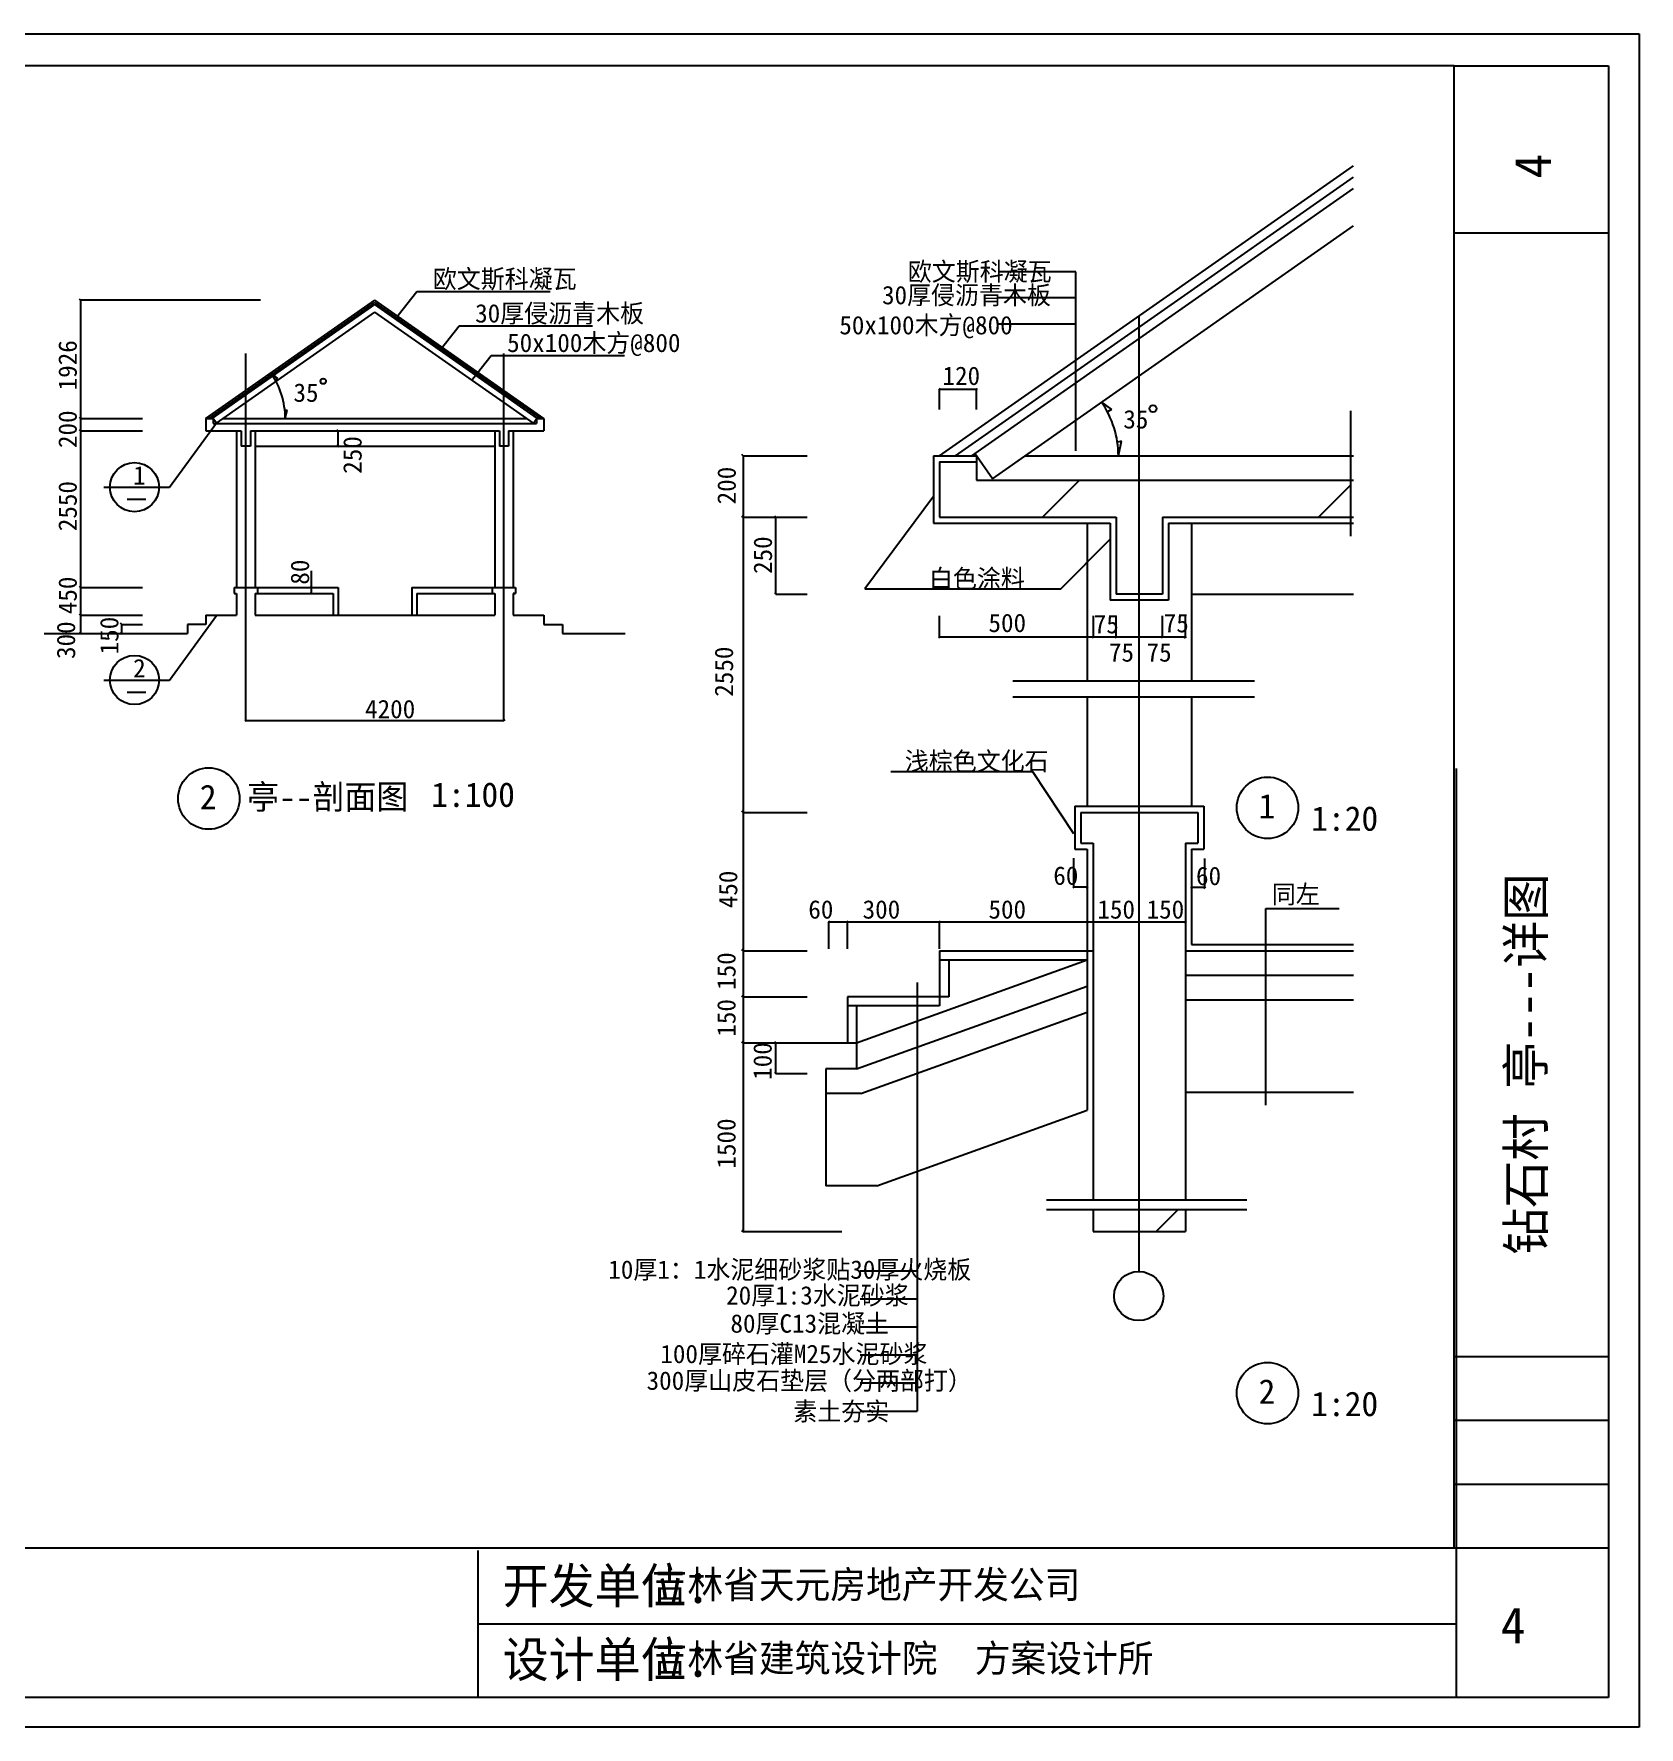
# Model space of a CAD drawing. Header units: metres. Extents: x 195460 to 277862, y -104274 to -16828.
# Drawn here: x 208821 to 234937, y -104274 to -76724 of the extents above; entities that cross this region are included whole.
import ezdxf

# ---------------------------------------------------------------- set-up
doc = ezdxf.new("R2010")
doc.units = ezdxf.units.M
for name, color, linetype in [('1', 2, 'Continuous'), ('PUB_TITLE', 7, 'Continuous'), ('SHU', 7, 'Continuous'), ('W_SH', 4, 'Continuous')]:
    doc.layers.add(name, color=color, linetype=linetype)

msp = doc.modelspace()

# ---------------------------------------------------------------- hatches: boundary and pattern name
at = {"layer": 'SHU'}
h = msp.add_hatch(dxfattribs=at)
h.set_pattern_fill('AN31C', scale=1000)
h.set_pattern_definition([(45, (0, 0), (-2245.064, 2245.064), [])])
h.paths.add_polyline_path([(226430.32, -84587.66), (226430.32, -85837.66), (226805.32, -85837.66), (226805.32, -83987.66), (224155.32, -83987.66), (224155.32, -83687.66), (223555.32, -83687.66), (223555.32, -84587.66)])
h.paths.add_polyline_path([(230245.22, -84587.66), (230245.22, -83987.66), (226805.32, -83987.66), (226805.32, -85837.66), (227180.32, -85837.66), (227180.32, -84587.66)])
h = msp.add_hatch(dxfattribs=at)
h.set_pattern_fill('ANSI31', scale=2000)
h.paths.add_polyline_path([(226805.32, -89390.69), (225855.32, -89390.69), (225855.32, -89890.69), (226055.32, -89890.69), (226055.32, -91168.98), (226805.32, -91168.98)])
h.paths.add_polyline_path([(226805.32, -91168.98), (227555.32, -91168.98), (227555.32, -89890.69), (227755.32, -89890.69), (227755.32, -89390.69), (226805.32, -89390.69)])
h.paths.add_polyline_path([(226805.32, -95692.75), (227555.32, -95692.75), (227555.32, -91168.98), (226805.32, -91168.98)])
h.paths.add_polyline_path([(226055.32, -95692.75), (226805.32, -95692.75), (226805.32, -91168.98), (226055.32, -91168.98)])
h.paths.add_polyline_path([(226805.32, -96208.98), (226805.32, -95850.49), (226055.32, -95850.49), (226055.32, -96208.98)])
h.paths.add_polyline_path([(227555.32, -95850.49), (226805.32, -95850.49), (226805.32, -96208.98), (227555.32, -96208.98)])

# ---------------------------------------------------------------- linework, layer by layer
for p, q in [((231966.01, -103794.46), (231966.01, -88674.7)), ((216041.55, -101397.86), (216041.55, -103794.46)), ((216041.55, -102594.89), (231966.01, -102594.89))]:
    msp.add_line(p, q)
at = {"layer": 'PUB_TITLE'}
for p, q in [((195512.23, -76723.92), (234937.23, -76723.92)), ((234937.23, -76723.92), (234937.23, -104273.92)), ((231926.06, -77243.21), (197200.63, -77243.21)), ((231926.06, -101357.92), (231926.06, -77243.21)), ((234438.48, -77243.21), (234438.48, -103794.46)), ((197200.63, -101357.92), (231926.06, -101357.92)), ((234438.48, -103794.46), (197160.69, -103794.46)), ((234937.23, -104273.92), (195512.23, -104273.92))]:
    msp.add_line(p, q, dxfattribs=at)
at = {"layer": 'SHU'}
for p, q in [((223555.32, -83587.66), (230289.42, -78872.39)), ((223816.83, -83587.66), (230289.42, -79055.51)), ((224078.35, -83587.66), (230289.42, -79238.62)), ((224416.78, -83961.08), (230289.42, -79849.01)), ((225773.82, -80593.98), (224510.93, -80593.98)), ((225773.82, -83506.63), (225773.82, -80593.98)), ((214748.04, -81300.99), (215049.66, -80915.82)), ((215049.66, -80915.82), (217222.26, -80915.82)), ((209582.1, -81056.16), (209582.1, -86481.73)), ((212510.2, -81056.16), (209582.1, -81056.16)), ((211619.14, -82981.73), (214369.14, -81056.16)), ((211671.45, -82981.73), (214369.14, -81092.78)), ((211723.75, -82981.73), (214369.14, -81129.41)), ((211791.44, -83056.41), (214369.14, -81251.48)), ((217119.14, -82981.73), (214369.14, -81056.16)), ((217066.84, -82981.73), (214369.14, -81092.78)), ((217014.53, -82981.73), (214369.14, -81129.41)), ((216946.85, -83056.41), (214369.14, -81251.48)), ((225773.82, -81019.44), (224510.93, -81019.44)), ((215436.74, -81860.86), (215738.35, -81475.69)), ((215738.35, -81475.69), (217910.95, -81475.69)), ((225773.82, -81444.9), (224510.93, -81444.9)), ((226805.32, -96860.07), (226805.32, -81311.99)), ((212269.14, -87898.23), (212269.14, -81924.53)), ((215956.9, -82341.34), (216258.52, -81956.17)), ((216258.52, -81956.17), (218431.12, -81956.17)), ((216469.14, -87898.23), (216469.14, -81924.53)), ((212676.92, -82241.06), (212783.76, -82333.39)), ((212783.76, -82333.39), (212749.16, -82356.78)), ((223555.32, -82836.1), (223555.32, -82502.49)), ((223555.32, -82502.49), (224155.32, -82502.49)), ((224155.32, -82836.1), (224155.32, -82502.49)), ((212944.42, -82846.63), (212903.71, -82849.93)), ((212910.46, -82981.73), (212944.42, -82846.63)), ((226191.29, -82718.55), (226354.05, -82836.21)), ((226354.05, -82836.21), (226286.28, -82873.15)), ((230245.22, -84895), (230245.22, -82859.72)), ((209582.1, -82981.73), (210587.38, -82981.73)), ((209582.1, -83181.73), (210587.38, -83181.73)), ((211791.44, -83056.41), (211025.62, -84105.54)), ((211619.14, -82981.73), (211739.14, -82981.73)), ((211619.14, -82981.73), (211619.14, -83181.73)), ((211619.14, -83181.73), (212194.14, -83181.73)), ((211791.44, -83056.41), (211734.08, -82974.5)), ((211739.14, -82981.73), (211739.14, -83061.73)), ((211739.14, -83061.73), (216999.14, -83061.73)), ((211898.09, -82981.73), (216840.19, -82981.73)), ((212119.14, -83181.73), (212119.14, -85731.73)), ((212194.14, -83181.73), (212194.14, -83431.73)), ((212344.14, -83181.73), (212344.14, -83431.73)), ((212344.14, -83181.73), (216394.14, -83181.73)), ((212419.14, -83181.73), (212419.14, -85731.73)), ((213769.37, -83431.73), (213769.37, -83181.73)), ((216319.14, -83181.73), (216319.14, -85731.73)), ((216394.14, -83181.73), (216394.14, -83431.73)), ((216544.14, -83181.73), (216544.14, -83431.73)), ((216544.14, -83181.73), (217119.14, -83181.73)), ((216619.14, -83181.73), (216619.14, -85731.73)), ((216946.85, -83056.41), (217004.21, -82974.5)), ((217119.14, -82981.73), (216999.14, -82981.73)), ((216999.14, -82981.73), (216999.14, -83061.73)), ((216999.14, -82981.73), (217119.14, -82981.73)), ((217119.14, -82981.73), (217119.14, -83181.73)), ((217119.14, -82981.73), (217119.14, -83181.73)), ((212344.14, -83431.73), (212194.14, -83431.73)), ((212419.14, -83431.73), (216319.14, -83431.73)), ((216544.14, -83431.73), (216394.14, -83431.73)), ((226516.83, -83352.96), (226449.29, -83367.81)), ((226465.32, -83587.66), (226516.83, -83352.96)), ((220359.14, -83587.66), (220359.14, -96208.98)), ((220359.14, -83587.66), (221404.1, -83587.66)), ((223455.32, -83587.66), (224155.32, -83587.66)), ((223455.32, -83587.66), (223455.32, -84687.66)), ((223555.32, -83687.66), (223555.32, -84587.66)), ((223555.32, -83687.66), (224155.32, -83687.66)), ((224416.78, -83961.08), (224129.99, -83551.5)), ((224155.32, -83587.66), (224155.32, -83987.66)), ((224950.07, -83587.66), (230289.42, -83587.66)), ((224155.32, -83987.66), (230289.42, -83987.66)), ((211025.62, -84105.54), (209959.3, -84105.54)), ((210340.54, -84297.02), (210643.11, -84297.02)), ((223456.02, -84251.88), (222341.44, -85751.4)), ((220359.14, -84587.66), (221404.1, -84587.66)), ((220892.48, -85837.66), (220892.48, -84587.66)), ((223455.32, -84687.66), (226330.32, -84687.66)), ((223555.32, -84587.66), (226430.32, -84587.66)), ((225955.32, -84687.66), (225955.32, -87250.72)), ((226330.32, -84687.66), (226330.32, -85937.66)), ((226430.32, -84587.66), (226430.32, -85837.66)), ((227180.32, -84587.66), (227180.32, -85837.66)), ((227180.32, -84587.66), (230289.42, -84587.66)), ((227280.32, -84687.66), (227280.32, -85937.66)), ((227280.32, -84687.66), (230289.42, -84687.66)), ((227655.32, -84687.66), (227655.32, -87250.72)), ((225528, -85751.4), (226330.32, -84945.22)), ((213339.34, -85831.73), (213339.34, -85460.59)), ((209582.1, -85731.73), (210587.38, -85731.73)), ((212079.14, -85731.73), (213769.14, -85731.73)), ((212079.14, -85731.73), (212079.14, -85831.73)), ((212079.14, -85831.73), (212119.14, -85831.73)), ((212119.14, -85831.73), (212119.14, -86181.73)), ((212419.14, -85831.73), (212419.14, -86181.73)), ((212419.14, -85831.73), (213689.14, -85831.73)), ((212459.14, -85731.73), (212459.14, -85831.73)), ((213689.14, -85831.73), (213689.14, -86181.73)), ((213769.14, -85731.73), (213769.14, -86181.73)), ((214969.14, -85731.73), (214969.14, -86181.73)), ((214969.14, -85731.73), (216659.14, -85731.73)), ((215049.14, -85831.73), (216319.14, -85831.73)), ((215049.14, -85831.73), (215049.14, -86181.73)), ((216279.14, -85731.73), (216279.14, -85831.73)), ((216319.14, -85831.73), (216319.14, -86181.73)), ((216619.14, -85831.73), (216619.14, -86181.73)), ((216659.14, -85831.73), (216619.14, -85831.73)), ((216619.14, -85831.73), (216619.14, -86181.73)), ((216619.14, -85831.73), (216659.14, -85831.73)), ((216659.14, -85731.73), (216659.14, -85831.73)), ((216659.14, -85731.73), (216659.14, -85831.73)), ((220892.48, -85837.66), (221404.1, -85837.66)), ((222341.44, -85751.4), (225528, -85751.4)), ((227280.32, -85937.66), (226330.32, -85937.66)), ((227180.32, -85837.66), (226430.32, -85837.66)), ((227655.32, -85837.66), (230289.42, -85837.66)), ((209582.1, -86181.73), (210587.38, -86181.73)), ((211791.44, -86193.91), (211025.62, -87243.03)), ((211619.14, -86181.73), (211619.14, -86331.73)), ((211619.14, -86181.73), (212119.14, -86181.73)), ((212419.14, -86181.73), (216319.14, -86181.73)), ((216619.14, -86181.73), (217119.14, -86181.73)), ((217119.14, -86181.73), (217119.14, -86331.73)), ((223555.32, -86539.97), (223555.32, -86193.61)), ((226055.32, -86192.44), (226055.32, -86539.97)), ((226430.32, -86539.97), (226430.32, -86193.61)), ((227180.32, -86539.97), (227180.32, -86193.61)), ((227555.32, -86539.97), (227555.32, -86193.61)), ((208987.85, -86481.73), (211319.14, -86481.73)), ((210250.21, -86331.73), (210587.38, -86331.73)), ((210250.21, -86481.73), (210250.21, -86331.73)), ((211319.14, -86331.73), (211319.14, -86481.73)), ((211619.14, -86331.73), (211319.14, -86331.73)), ((217119.14, -86331.73), (217419.14, -86331.73)), ((217419.14, -86331.73), (217419.14, -86481.73)), ((217419.14, -86481.73), (218440.85, -86481.73)), ((227555.32, -86539.97), (223555.32, -86539.97)), ((211025.62, -87243.03), (209959.3, -87243.03)), ((224749.65, -87250.72), (228680.8, -87250.72)), ((210340.54, -87434.52), (210643.11, -87434.52)), ((224749.65, -87509.2), (228680.8, -87509.2)), ((225955.32, -87509.2), (225955.32, -89290.69)), ((227655.32, -87509.2), (227655.32, -89290.69)), ((212269.14, -87898.23), (216469.14, -87898.23)), ((225073.08, -88733.57), (222764.54, -88733.57)), ((225738.73, -89738.53), (225073.08, -88733.57)), ((220359.14, -89390.69), (221404.1, -89390.69)), ((225755.32, -89290.69), (225755.32, -89990.69)), ((225755.32, -89290.69), (227855.32, -89290.69)), ((225855.32, -89390.69), (227755.32, -89390.69)), ((225855.32, -89390.69), (225855.32, -89890.69)), ((227755.32, -89390.69), (227755.32, -89890.69)), ((227855.32, -89290.69), (227855.32, -89990.69)), ((225755.32, -89990.69), (225955.32, -89990.69)), ((225855.32, -89890.69), (226055.32, -89890.69)), ((225955.32, -89990.69), (225955.32, -91790.69)), ((226055.32, -89890.69), (226055.32, -95692.75)), ((227555.32, -89890.69), (227555.32, -95692.75)), ((227555.32, -89890.69), (227755.32, -89890.69)), ((227655.32, -89990.69), (227655.32, -91540.69)), ((227655.32, -89990.69), (227855.32, -89990.69)), ((225741.62, -90607.93), (225741.62, -90137.96)), ((227869.21, -90612.53), (227869.21, -90142.56)), ((225955.32, -90607.93), (225741.62, -90607.93)), ((227869.21, -90612.53), (227655.32, -90612.53)), ((221755.32, -91168.98), (227555.32, -91168.98)), ((221755.32, -91608.08), (221755.32, -91168.98)), ((222055.32, -91608.08), (222055.32, -91168.98)), ((223555.32, -91608.08), (223555.32, -91168.98)), ((228866.45, -94153.2), (228866.45, -90954.33)), ((228866.45, -90954.33), (230059.45, -90954.33)), ((220359.14, -91640.69), (221404.1, -91640.69)), ((223555.32, -91640.69), (223555.32, -92540.69)), ((223555.32, -91640.69), (226055.32, -91640.69)), ((227555.32, -91640.69), (230289.42, -91640.69)), ((227655.32, -91540.69), (230289.42, -91540.69)), ((222205.32, -93140.69), (225955.32, -91790.69)), ((223555.32, -91790.69), (225955.32, -91790.69)), ((223705.32, -91790.69), (223705.32, -92390.69)), ((225955.32, -91790.69), (225955.32, -94235.19)), ((222205.32, -93565.82), (225955.32, -92215.82)), ((223189.09, -92158.55), (223189.09, -99130.46)), ((227555.32, -92040.69), (230289.42, -92040.69)), ((220359.14, -92390.69), (221404.1, -92390.69)), ((222055.32, -92390.69), (222055.32, -93140.69)), ((223705.32, -92390.69), (222055.32, -92390.69)), ((223555.32, -92540.69), (222055.32, -92540.69)), ((222205.32, -92540.69), (222205.32, -93140.69)), ((227555.32, -92440.69), (230289.42, -92440.69)), ((222275.12, -93965.82), (225955.32, -92640.95)), ((220359.14, -93140.69), (222205.32, -93140.69)), ((220892.48, -93640.69), (220892.48, -93140.69)), ((222205.32, -93140.69), (222205.32, -93565.82)), ((220892.48, -93640.69), (221404.1, -93640.69)), ((221705.32, -93565.82), (221705.32, -93965.82)), ((222205.32, -93565.82), (221705.32, -93565.82)), ((227555.32, -93940.69), (230289.42, -93940.69)), ((222275.12, -93965.82), (221705.32, -93965.82)), ((221705.32, -93965.82), (221705.32, -95465.82)), ((222536.9, -95465.82), (225955.32, -94235.19)), ((222536.9, -95465.82), (221705.32, -95465.82)), ((225294.86, -95692.75), (228556.27, -95692.75)), ((225294.86, -95850.49), (228556.27, -95850.49)), ((226055.32, -95850.49), (226055.32, -96208.98)), ((227555.32, -95850.49), (227555.32, -96208.98)), ((220359.14, -96208.98), (221967.77, -96208.98)), ((226055.32, -96208.98), (227555.32, -96208.98)), ((222264.65, -96849.12), (223189.09, -96849.12)), ((222264.65, -97305.39), (223189.09, -97305.39)), ((222264.65, -97761.66), (223189.09, -97761.66)), ((222264.65, -98217.93), (223189.09, -98217.93)), ((222264.65, -98674.2), (223189.09, -98674.2)), ((222264.65, -99130.46), (223189.09, -99130.46))]:
    msp.add_line(p, q, dxfattribs=at)
for points in [[(209592.67, -81066.73), (209564.39, -81038.44)], [(223565.88, -82491.92), (223537.6, -82520.2)], [(224165.88, -82491.92), (224137.6, -82520.2)], [(209592.67, -82992.3), (209564.39, -82964.02)], [(209592.67, -83192.3), (209564.39, -83164.02)], [(213779.94, -83192.3), (213751.66, -83164.02)], [(213779.94, -83442.3), (213751.66, -83414.02)], [(220369.71, -83598.23), (220341.43, -83569.95)], [(220369.71, -84598.23), (220341.43, -84569.95)], [(220903.05, -84598.23), (220874.77, -84569.95)], [(209592.67, -85742.3), (209564.39, -85714.02)], [(213349.91, -85742.3), (213321.62, -85714.02)], [(213349.91, -85842.3), (213321.62, -85814.02)], [(220903.05, -85848.23), (220874.77, -85819.95)], [(209592.67, -86192.3), (209564.39, -86164.02)], [(209592.67, -86192.3), (209564.39, -86164.02)], [(209592.67, -86492.3), (209564.39, -86464.02)], [(210260.78, -86342.3), (210232.5, -86314.02)], [(210260.78, -86342.3), (210232.5, -86314.02)], [(210260.78, -86492.3), (210232.5, -86464.02)], [(223565.88, -86529.4), (223537.6, -86557.68)], [(226065.88, -86529.4), (226037.6, -86557.68)], [(226440.88, -86529.4), (226412.6, -86557.68)], [(226815.88, -86529.4), (226787.6, -86557.68)], [(227190.88, -86529.4), (227162.6, -86557.68)], [(227565.88, -86529.4), (227537.6, -86557.68)], [(212258.57, -87908.79), (212286.86, -87880.51)], [(216458.57, -87908.79), (216486.86, -87880.51)], [(216463.86, -87903.51), (216478, -87889.37)], [(220369.71, -89401.25), (220341.43, -89372.97)], [(225752.19, -90597.36), (225723.9, -90625.65)], [(225965.88, -90597.36), (225937.6, -90625.65)], [(227665.88, -90601.96), (227637.6, -90630.24)], [(227879.78, -90601.96), (227851.5, -90630.24)], [(221765.88, -91158.41), (221737.6, -91186.69)], [(222065.88, -91158.41), (222037.6, -91186.69)], [(223565.88, -91158.41), (223537.6, -91186.69)], [(226065.88, -91158.41), (226037.6, -91186.69)], [(226815.88, -91158.41), (226787.6, -91186.69)], [(227565.88, -91158.41), (227537.6, -91186.69)], [(220369.71, -91651.25), (220341.43, -91622.97)], [(220369.71, -92401.25), (220341.43, -92372.97)], [(220369.71, -93151.25), (220341.43, -93122.97)], [(220903.05, -93151.25), (220874.77, -93122.97)], [(220903.05, -93651.25), (220874.77, -93622.97)], [(220369.71, -96219.55), (220341.43, -96191.27)]]:
    msp.add_lwpolyline(points, dxfattribs=at)
for centre, radius in [((213528.03, -82376.28), 43.96), ((227027.69, -82821.99), 57.45), ((210457.27, -84099.42), 400), ((210457.27, -87236.91), 400), ((211666.7, -89165.89), 500), ((228891.96, -89315.49), 500), ((226796.4, -97259.97), 400), ((228891.96, -98839.44), 500)]:
    msp.add_circle(centre, radius, dxfattribs=at)
for centre, radius, start in [((211619.14, -82981.73), 1291.31, 0), ((224950.07, -83587.66), 1515.25, 360)]:
    msp.add_arc(centre, radius, start, 35, dxfattribs=at)
at = {"layer": 'W_SH'}
for p, q in [((231926.06, -77243.21), (234438.48, -77243.21)), ((231926.06, -79961.53), (234438.48, -79961.53)), ((231926.06, -98243.83), (234438.48, -98243.83)), ((231926.06, -99281.86), (234438.48, -99281.86)), ((231926.06, -100319.89), (234438.48, -100319.89)), ((231926.06, -101357.92), (234438.48, -101357.92))]:
    msp.add_line(p, q, dxfattribs=at)
msp.add_lwpolyline([(231926.06, -101357.92), (231926.06, -77243.21), (197200.63, -77243.21), (197200.63, -101357.92), (231926.06, -101357.92)], dxfattribs=at)

# ---------------------------------------------------------------- texts
for s, height, p in [('4', 589.88, (233503.44, -79077.29)), ('1926', 300, (209519.05, -82524.55)), ('200', 300, (209519.05, -83462.61)), ('250', 300, (214153.37, -83881.81)), ('2550', 300, (209519.05, -84815.54)), ('200', 300, (220240.43, -84379.15)), ('250', 300, (220829.42, -85511.58)), ('80', 300, (213298.24, -85685.66)), ('450', 300, (209519.05, -86166.44)), ('150', 300, (210196.51, -86820.21)), ('300', 300, (209492.54, -86894.81)), ('2550', 300, (220196.88, -87509.13)), ('450', 300, (220265, -90950.3)), ('钻石村 亭---详图', 589.88, (233389.71, -96590.32)), ('150', 300, (220236.94, -92279.19)), ('150', 300, (220236.94, -93040.44)), ('100', 300, (220824.68, -93742.37)), ('1500', 300, (220236.94, -95186.05))]:
    msp.add_text(s, height=height, rotation=90).set_placement(p)
for s, height, p in [('欧文斯科凝瓦', 300, (223039.43, -80741.29)), ('欧文斯科凝瓦', 300, (215311.34, -80860.72)), ('30厚侵沥青木板', 300, (222619.5, -81123.89)), ('30厚侵沥青木板', 300, (216000.04, -81420.6)), ('50x100木方@800', 300, (221924.62, -81613.23)), ('50x100木方@800', 300, (216520.2, -81901.07)), ('120', 300, (223603.25, -82436.61)), ('35', 300, (213044.16, -82710.51)), ('35', 300, (226545.41, -83144.29)), ('1', 300, (210436.27, -84056.89)), ('白色涂料', 300, (223383.01, -85736.47)), ('500', 300, (224351.22, -86457.35)), ('75', 300, (226063.93, -86477.83)), ('75', 300, (227202.56, -86460.76)), ('75', 300, (226311.37, -86938.09)), ('75', 300, (226923.58, -86938.09)), ('2', 300, (210436.27, -87194.38)), ('4200', 300, (214208.98, -87859.18)), ('浅棕色文化石', 300, (222990.03, -88708.55)), ('60', 300, (225405.97, -90569.42)), ('60', 300, (227728.23, -90574.01)), ('同左', 300, (228961.59, -90871.64)), ('60', 300, (221420.19, -91119.04)), ('300', 300, (222303.71, -91119.04)), ('500', 300, (224351.22, -91119.04)), ('150', 300, (226123.29, -91119.04)), ('150', 300, (226923.58, -91119.04)), ('10厚1：1水泥细砂浆贴30厚火烧板', 300, (218166.32, -96978.58)), ('20厚1:3水泥砂浆', 300, (220083.27, -97398.71)), ('80厚C13混凝土', 300, (220153.57, -97856.26)), ('100厚碎石灌M25水泥砂浆', 300, (219013.17, -98351.56)), ('300厚山皮石垫层（分两部打）', 300, (218789.16, -98785.58)), ('素土夯实', 300, (221177.25, -99286.37)), ('开发单位：', 575.21, (216447.82, -102261.15)), ('吉林省天元房地产开发公司', 446.88, (218873.66, -102177.36)), ('4', 589.88, (232685.01, -102911.59)), ('设计单位：', 575.21, (216447.82, -103460.72)), ('吉林省建筑设计院  方案设计所', 446.88, (218873.66, -103376.93))]:
    msp.add_text(s, height=height).set_placement(p)
at = {"layer": '1'}
for s, p in [('2', (211521.02, -89339.76)), ('亭--剖面图', (212289.69, -89339.76)), ('1:100', (215286.88, -89302.11)), ('1', (228746.28, -89489.36)), ('1:20', (229603.62, -89690.43)), ('2', (228746.28, -99013.31)), ('1:20', (229603.62, -99214.38))]:
    msp.add_text(s, height=400, rotation=0.05, dxfattribs=at).set_placement(p)

doc.saveas('drawing.dxf')
